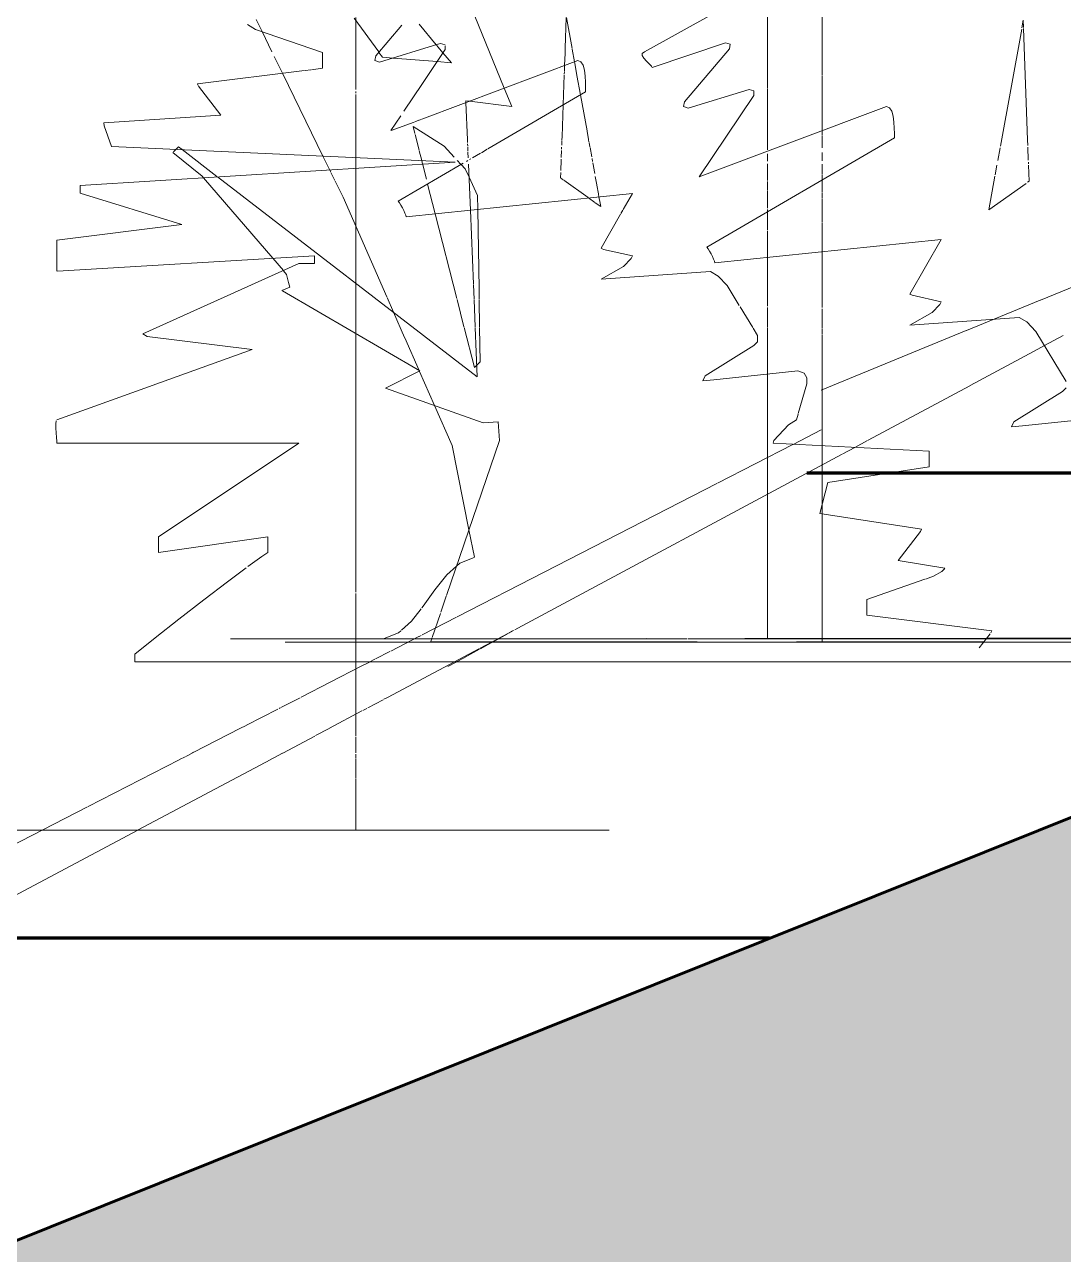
# Model space of a CAD drawing. Header units: inches. Extents: x -8991 to -6983, y -226 to 479.
# Drawn here: x -8429.13 to -8402.32, y -56.15 to -24.43 of the extents above; entities that cross this region are included whole.
import ezdxf

# ---------------------------------------------------------------- set-up
doc = ezdxf.new("R2010")
doc.units = ezdxf.units.IN
doc.header["$MEASUREMENT"] = 0
for name, color, linetype, lineweight in [('A-DETL-GENF', 92, 'Continuous', 9), ('C-TOPO', 7, 'Continuous', 9), ('C-TOPO-1', 7, 'Continuous', 60), ('C-TOPO-MAJR', 7, 'Continuous', 80), ('S-FNDN', 32, 'Continuous', 18)]:
    doc.layers.add(name, color=color, linetype=linetype, lineweight=lineweight)

# ---------------------------------------------------------------- blocks, each defined once
blk = doc.blocks.new('fountain grass 26747 - fountain grass 26747-1770214-Section 36')
at = {"layer": 'A-DETL-GENF'}
for p, q in [((-8420.58, -24.244), (-8420.58, -24.693)), ((-8420.58, -24.861), (-8420.58, -24.319)), ((-8420.58, -24.693), (-8420.58, -25.054)), ((-8420.58, -24.988), (-8420.58, -24.861)), ((-8420.58, -25.394), (-8420.58, -24.988)), ((-8420.58, -25.054), (-8420.58, -26.105)), ((-8420.58, -25.465), (-8420.58, -25.394)), ((-8420.58, -25.667), (-8420.58, -25.465)), ((-8420.58, -26.07), (-8420.58, -25.667)), ((-8420.58, -26.105), (-8420.58, -26.07)), ((-8420.58, -26.155), (-8420.58, -26.202)), ((-8420.58, -26.202), (-8420.58, -26.179)), ((-8420.58, -26.473), (-8420.58, -26.236)), ((-8420.58, -26.236), (-8420.58, -27.674)), ((-8420.58, -27.257), (-8420.58, -26.473)), ((-8420.58, -27.447), (-8420.58, -27.279)), ((-8420.58, -27.681), (-8420.58, -27.462)), ((-8420.58, -27.674), (-8420.58, -28.077)), ((-8420.58, -27.737), (-8420.58, -27.712)), ((-8420.58, -27.858), (-8420.58, -27.737)), ((-8420.58, -28.134), (-8420.58, -27.858)), ((-8420.58, -28.077), (-8420.58, -28.681)), ((-8420.58, -28.475), (-8420.58, -28.134)), ((-8420.58, -28.517), (-8420.58, -28.493)), ((-8420.58, -28.603), (-8420.58, -28.56)), ((-8420.58, -28.689), (-8420.58, -28.619)), ((-8420.58, -28.681), (-8420.58, -29.689)), ((-8420.58, -28.728), (-8420.58, -28.704)), ((-8420.58, -28.772), (-8420.58, -28.748)), ((-8420.58, -28.896), (-8420.58, -28.78)), ((-8420.58, -29.495), (-8420.58, -28.896)), ((-8420.58, -29.631), (-8420.58, -29.495)), ((-8420.58, -29.898), (-8420.58, -29.631)), ((-8420.58, -29.689), (-8420.58, -29.793)), ((-8420.58, -29.793), (-8420.58, -29.924)), ((-8420.58, -30.301), (-8420.58, -29.898)), ((-8420.58, -29.924), (-8420.58, -30.069)), ((-8420.58, -30.069), (-8420.58, -30.212)), ((-8420.58, -30.212), (-8420.58, -30.34)), ((-8420.58, -30.357), (-8420.58, -30.301)), ((-8420.58, -30.34), (-8420.58, -30.439)), ((-8420.58, -30.524), (-8420.58, -30.357)), ((-8420.58, -30.439), (-8420.58, -30.494)), ((-8420.58, -30.494), (-8420.58, -30.535)), ((-8420.58, -31.079), (-8420.58, -30.525)), ((-8420.58, -30.535), (-8420.58, -30.897)), ((-8420.58, -30.897), (-8420.58, -30.938)), ((-8420.58, -30.938), (-8420.58, -30.996)), ((-8420.58, -30.996), (-8420.58, -31.063)), ((-8420.58, -31.063), (-8420.58, -31.135)), ((-8420.58, -31.218), (-8420.58, -31.107)), ((-8420.58, -31.135), (-8420.58, -31.202)), ((-8420.58, -31.202), (-8420.58, -31.26)), ((-8420.58, -31.266), (-8420.58, -31.227)), ((-8420.58, -31.26), (-8420.58, -31.3)), ((-8420.58, -31.3), (-8420.58, -32.106)), ((-8420.58, -32.301), (-8420.58, -31.913)), ((-8420.58, -32.106), (-8420.58, -32.155)), ((-8420.58, -32.155), (-8420.58, -32.233)), ((-8420.58, -32.233), (-8420.58, -32.332)), ((-8420.58, -32.4), (-8420.58, -32.323)), ((-8420.58, -32.332), (-8420.58, -32.439)), ((-8420.58, -32.843), (-8420.58, -32.4)), ((-8420.58, -32.665), (-8420.58, -32.428)), ((-8420.58, -32.428), (-8420.58, -32.509)), ((-8420.58, -32.439), (-8420.58, -32.545)), ((-8420.58, -32.509), (-8420.58, -32.623)), ((-8420.58, -32.545), (-8420.58, -32.639)), ((-8420.58, -32.623), (-8420.58, -33.517)), ((-8420.58, -32.639), (-8420.58, -32.711)), ((-8420.58, -32.711), (-8420.58, -32.665)), ((-8420.58, -33.928), (-8420.58, -33.505)), ((-8420.58, -33.517), (-8420.58, -33.718)), ((-8420.58, -33.718), (-8420.58, -34.121)), ((-8420.58, -34.1), (-8420.58, -33.928)), ((-8420.58, -34.121), (-8420.58, -34.674)), ((-8420.58, -34.674), (-8420.58, -34.726)), ((-8420.58, -34.726), (-8420.58, -36.136)), ((-8420.58, -34.734), (-8420.58, -35.025)), ((-8420.58, -34.935), (-8420.58, -34.734)), ((-8420.58, -36.749), (-8420.58, -34.935)), ((-8420.58, -36.136), (-8420.58, -36.338)), ((-8420.58, -36.338), (-8420.58, -36.539)), ((-8420.58, -36.539), (-8420.58, -36.942)), ((-8420.58, -36.813), (-8420.58, -36.749)), ((-8420.58, -37.152), (-8420.58, -36.813)), ((-8420.58, -36.942), (-8420.58, -37.547)), ((-8420.58, -38.299), (-8420.58, -37.152)), ((-8420.58, -37.547), (-8420.58, -38.151)), ((-8420.58, -38.151), (-8420.58, -38.299)), ((-8420.58, -38.299), (-8420.58, -38.633)), ((-8420.58, -38.633), (-8420.58, -39.069)), ((-8420.58, -39.109), (-8420.58, -39.573)), ((-8420.58, -39.77), (-8420.58, -39.57)), ((-8420.58, -39.573), (-8420.58, -40.389)), ((-8420.58, -40.587), (-8420.58, -39.791)), ((-8420.58, -40.389), (-8420.58, -40.569)), ((-8420.58, -40.587), (-8420.58, -40.635)), ((-8420.58, -40.798), (-8420.58, -40.611)), ((-8420.58, -40.635), (-8420.58, -40.936)), ((-8420.58, -40.869), (-8420.58, -40.823)), ((-8420.58, -40.975), (-8420.58, -40.869)), ((-8420.58, -40.936), (-8420.58, -40.972)), ((-8420.58, -40.975), (-8420.58, -42.383)), ((-8420.58, -41.705), (-8420.58, -40.978)), ((-8420.58, -41.987), (-8420.58, -41.834)), ((-8420.58, -42.052), (-8420.58, -41.987)), ((-8420.58, -41.987), (-8420.58, -42.052)), ((-8420.58, -42.052), (-8420.58, -41.987)), ((-8420.58, -42.221), (-8420.58, -42.137)), ((-8420.58, -42.137), (-8420.58, -42.221)), ((-8420.58, -42.221), (-8420.58, -42.137)), ((-8420.58, -42.383), (-8420.58, -42.784)), ((-8420.58, -42.81), (-8420.58, -43.215)), ((-8420.58, -43.247), (-8420.58, -43.35)), ((-8420.58, -43.368), (-8420.58, -43.487)), ((-8420.58, -43.591), (-8420.58, -43.39)), ((-8420.58, -43.39), (-8420.58, -43.862)), ((-8420.58, -43.487), (-8420.58, -43.591)), ((-8420.58, -43.881), (-8420.58, -44.196)), ((-8420.58, -44.196), (-8420.58, -45.203)), ((-8433.631, -45.206), (-8420.702, -45.207)), ((-8430.941, -45.211), (-8426.479, -45.211)), ((-8426.209, -45.211), (-8429.617, -45.211)), ((-8426.479, -45.211), (-8423.649, -45.211)), ((-8423.649, -45.211), (-8421.909, -45.211)), ((-8421.909, -45.211), (-8420.712, -45.211)), ((-8414.042, -45.211), (-8420.712, -45.211))]:
    blk.add_line(p, q, dxfattribs=at)
blk = doc.blocks.new('fountain grass 26747 - fountain grass 26747-V11-Section 36')
at = {"layer": 'A-DETL-GENF'}
for p, q in [((-8413.131, -25.134), (-8411.318, -24.126)), ((-8411.039, -24.899), (-8412.93, -25.537)), ((-8412.094, -26.422), (-8410.937, -25.053)), ((-8410.915, -24.932), (-8411.039, -24.899)), ((-8410.937, -25.053), (-8410.915, -24.932)), ((-8413.19, -25.171), (-8413.131, -25.134)), ((-8413.188, -25.228), (-8413.19, -25.171)), ((-8413.145, -25.297), (-8413.188, -25.228)), ((-8413.079, -25.37), (-8413.145, -25.297)), ((-8413.008, -25.44), (-8413.079, -25.37)), ((-8412.952, -25.498), (-8413.008, -25.44)), ((-8412.93, -25.537), (-8412.952, -25.498)), ((-8410.432, -26.104), (-8412.007, -26.584)), ((-8411.721, -28.358), (-8410.306, -26.255)), ((-8410.31, -26.141), (-8410.432, -26.104)), ((-8410.306, -26.255), (-8410.31, -26.141)), ((-8412.124, -26.544), (-8412.094, -26.422)), ((-8412.007, -26.584), (-8412.124, -26.544)), ((-8406.885, -26.544), (-8411.721, -28.358)), ((-8406.805, -26.576), (-8406.885, -26.544)), ((-8406.749, -26.665), (-8406.805, -26.576)), ((-8406.714, -26.794), (-8406.749, -26.665)), ((-8406.694, -26.946), (-8406.714, -26.794)), ((-8406.685, -27.101), (-8406.694, -26.946)), ((-8406.683, -27.242), (-8406.685, -27.101)), ((-8406.683, -27.35), (-8406.683, -27.242)), ((-8411.519, -30.171), (-8406.683, -27.35)), ((-8405.474, -29.97), (-8411.318, -30.574)), ((-8406.28, -31.38), (-8405.474, -29.97)), ((-8411.486, -30.212), (-8411.519, -30.171)), ((-8411.449, -30.27), (-8411.486, -30.212)), ((-8411.411, -30.339), (-8411.449, -30.27)), ((-8411.375, -30.411), (-8411.411, -30.339)), ((-8411.346, -30.479), (-8411.375, -30.411)), ((-8411.325, -30.535), (-8411.346, -30.479)), ((-8411.318, -30.574), (-8411.325, -30.535)), ((-8406.224, -31.413), (-8406.28, -31.38)), ((-8405.474, -31.581), (-8406.224, -31.413)), ((-8405.706, -31.855), (-8405.505, -31.653)), ((-8405.505, -31.653), (-8405.474, -31.581)), ((-8406.28, -32.186), (-8405.706, -31.855)), ((-8403.459, -31.984), (-8406.28, -32.186)), ((-8403.268, -32.101), (-8403.459, -31.984)), ((-8403.03, -32.346), (-8403.268, -32.101)), ((-8402.246, -33.637), (-8403.03, -32.346)), ((-8403.597, -34.673), (-8402.343, -33.896)), ((-8402.343, -33.896), (-8402.251, -33.798)), ((-8401.211, -34.55), (-8403.375, -34.783)), ((-8403.661, -34.805), (-8403.597, -34.673)), ((-8403.375, -34.783), (-8403.661, -34.805))]:
    blk.add_line(p, q, dxfattribs=at)
blk = doc.blocks.new('lupin 26755 - lupin 26755-V12-Section 36')
at = {"layer": 'A-DETL-GENF'}
for p, q in [((-8409.957, -26.065), (-8409.957, -15.238)), ((-8409.957, -17.408), (-8409.957, -25.416)), ((-8409.957, -25.268), (-8409.957, -18.298)), ((-8409.957, -20.319), (-8409.957, -26.065)), ((-8423.153, -24.297), (-8422.999, -24.611)), ((-8419.989, -25.135), (-8420.623, -24.259)), ((-8418.946, -24.417), (-8418.502, -24.95)), ((-8415.176, -25.037), (-8415.148, -24.242)), ((-8414.999, -25.047), (-8415.145, -24.244)), ((-8409.957, -26.065), (-8409.957, -24.23)), ((-8409.957, -26.065), (-8409.957, -24.23)), ((-8422.999, -24.611), (-8422.743, -25.135)), ((-8418.497, -24.956), (-8418.453, -25.009)), ((-8418.451, -25.012), (-8418.33, -25.157)), ((-8415.181, -25.156), (-8415.177, -25.047)), ((-8422.687, -25.249), (-8422.474, -25.685)), ((-8419.893, -25.268), (-8419.982, -25.145)), ((-8419.619, -25.291), (-8419.893, -25.268)), ((-8418.484, -25.385), (-8419.619, -25.291)), ((-8418.33, -25.157), (-8418.114, -25.416)), ((-8415.193, -25.486), (-8415.181, -25.164)), ((-8414.937, -25.39), (-8414.996, -25.065)), ((-8409.957, -25.416), (-8409.957, -25.268)), ((-8418.114, -25.416), (-8418.484, -25.385)), ((-8415.2, -25.701), (-8415.198, -25.645)), ((-8415.198, -25.63), (-8415.193, -25.486)), ((-8414.931, -25.422), (-8414.937, -25.39)), ((-8414.872, -25.744), (-8414.931, -25.423)), ((-8422.465, -25.703), (-8421.429, -27.819)), ((-8415.229, -26.503), (-8415.201, -25.729)), ((-8414.782, -26.242), (-8414.872, -25.745)), ((-8414.613, -27.168), (-8414.782, -26.242)), ((-8409.957, -26.454), (-8409.957, -26.083)), ((-8409.957, -26.932), (-8409.957, -26.083)), ((-8409.957, -26.932), (-8409.957, -26.083)), ((-8409.957, -26.083), (-8409.957, -26.932)), ((-8409.957, -26.932), (-8409.957, -26.306)), ((-8409.957, -26.306), (-8409.957, -26.454)), ((-8415.258, -27.321), (-8415.229, -26.503)), ((-8409.957, -27.663), (-8409.957, -26.937)), ((-8409.957, -27.663), (-8409.957, -26.937)), ((-8409.957, -27.663), (-8409.957, -26.937)), ((-8409.957, -26.937), (-8409.957, -27.663)), ((-8418.3, -27.569), (-8419.101, -27.062)), ((-8419.056, -27.241), (-8419.101, -27.062)), ((-8418.946, -27.672), (-8419.051, -27.261)), ((-8414.572, -27.394), (-8414.612, -27.175)), ((-8409.957, -27.569), (-8409.957, -27.063)), ((-8409.957, -27.663), (-8409.957, -27.063)), ((-8418.3, -27.569), (-8418.037, -27.853)), ((-8415.27, -27.642), (-8415.268, -27.595)), ((-8415.266, -27.539), (-8415.262, -27.421)), ((-8415.261, -27.401), (-8415.258, -27.327)), ((-8414.562, -27.452), (-8414.571, -27.401)), ((-8414.538, -27.581), (-8414.558, -27.471)), ((-8409.957, -27.641), (-8409.957, -27.492)), ((-8409.957, -27.492), (-8409.957, -27.663)), ((-8409.957, -27.569), (-8409.957, -27.663)), ((-8421.429, -27.819), (-8421.26, -28.164)), ((-8418.879, -27.935), (-8418.943, -27.685)), ((-8415.281, -27.966), (-8415.279, -27.903)), ((-8415.277, -27.859), (-8415.271, -27.68)), ((-8414.492, -27.838), (-8414.535, -27.601)), ((-8414.469, -27.964), (-8414.483, -27.883)), ((-8409.957, -27.663), (-8409.957, -27.641)), ((-8409.957, -27.95), (-8409.957, -27.766)), ((-8409.957, -27.766), (-8409.957, -27.95)), ((-8409.957, -27.95), (-8409.957, -27.766)), ((-8409.957, -27.95), (-8409.957, -27.766)), ((-8409.957, -27.95), (-8409.957, -27.766)), ((-8409.957, -27.95), (-8409.957, -27.766)), ((-8409.957, -27.766), (-8409.957, -27.95)), ((-8409.957, -27.766), (-8409.957, -27.95)), ((-8421.244, -28.196), (-8421.231, -28.224)), ((-8418.856, -28.027), (-8418.879, -27.937)), ((-8418.757, -28.416), (-8418.852, -28.044)), ((-8417.965, -27.931), (-8417.943, -27.955)), ((-8417.941, -27.956), (-8417.913, -27.987)), ((-8417.908, -27.992), (-8417.864, -28.04)), ((-8417.864, -28.04), (-8417.761, -28.151)), ((-8417.761, -28.151), (-8417.658, -28.367)), ((-8415.289, -28.196), (-8415.287, -28.136)), ((-8415.287, -28.128), (-8415.285, -28.066)), ((-8415.284, -28.058), (-8415.282, -27.99)), ((-8415.282, -27.99), (-8415.281, -27.966)), ((-8414.43, -28.177), (-8414.463, -27.994)), ((-8414.414, -28.267), (-8414.428, -28.188)), ((-8409.957, -28.451), (-8409.957, -28.02)), ((-8409.957, -28.02), (-8409.957, -28.451)), ((-8409.957, -28.244), (-8409.957, -28.02)), ((-8409.957, -28.382), (-8409.957, -28.02)), ((-8409.957, -28.451), (-8409.957, -28.02)), ((-8409.957, -28.451), (-8409.957, -28.02)), ((-8409.957, -28.02), (-8409.957, -28.151)), ((-8409.957, -28.02), (-8409.957, -28.451)), ((-8409.957, -28.151), (-8409.957, -28.451)), ((-8421.222, -28.241), (-8421.117, -28.455)), ((-8421.109, -28.472), (-8420.908, -28.882)), ((-8418.529, -29.31), (-8418.725, -28.542)), ((-8417.658, -28.367), (-8417.437, -28.836)), ((-8415.296, -28.382), (-8415.291, -28.242)), ((-8415.227, -28.431), (-8415.289, -28.387)), ((-8414.582, -28.892), (-8415.211, -28.443)), ((-8414.36, -28.56), (-8414.399, -28.347)), ((-8409.957, -28.451), (-8409.957, -28.25)), ((-8409.957, -28.451), (-8409.957, -28.382)), ((-8409.957, -28.628), (-8409.957, -28.473)), ((-8409.957, -28.473), (-8409.957, -28.628)), ((-8409.957, -28.628), (-8409.957, -28.473)), ((-8409.957, -28.628), (-8409.957, -28.473)), ((-8409.957, -28.628), (-8409.957, -28.473)), ((-8409.957, -28.628), (-8409.957, -28.473)), ((-8409.957, -28.473), (-8409.957, -28.628)), ((-8409.957, -28.473), (-8409.957, -28.628)), ((-8417.437, -28.836), (-8417.431, -29.196)), ((-8414.318, -28.793), (-8414.358, -28.574)), ((-8414.304, -28.873), (-8414.317, -28.8)), ((-8409.957, -28.701), (-8409.957, -28.643)), ((-8409.957, -28.643), (-8409.957, -28.701)), ((-8409.957, -28.701), (-8409.957, -28.643)), ((-8409.957, -28.701), (-8409.957, -28.643)), ((-8409.957, -28.701), (-8409.957, -28.643)), ((-8409.957, -28.701), (-8409.957, -28.643)), ((-8409.957, -28.643), (-8409.957, -28.701)), ((-8409.957, -28.643), (-8409.957, -28.701)), ((-8409.957, -28.766), (-8409.957, -28.719)), ((-8409.957, -28.719), (-8409.957, -28.766)), ((-8409.957, -28.766), (-8409.957, -28.719)), ((-8409.957, -28.766), (-8409.957, -28.719)), ((-8409.957, -28.766), (-8409.957, -28.719)), ((-8409.957, -28.98), (-8409.957, -28.719)), ((-8409.957, -28.719), (-8409.957, -28.836)), ((-8409.957, -28.719), (-8409.957, -28.864)), ((-8409.957, -28.98), (-8409.957, -28.774)), ((-8409.957, -28.774), (-8409.957, -28.98)), ((-8409.957, -28.98), (-8409.957, -28.774)), ((-8409.957, -28.98), (-8409.957, -28.774)), ((-8409.957, -28.98), (-8409.957, -28.774)), ((-8409.957, -28.836), (-8409.957, -28.98)), ((-8420.908, -28.882), (-8419.781, -31.45)), ((-8414.408, -29.017), (-8414.571, -28.9)), ((-8414.258, -29.124), (-8414.399, -29.023)), ((-8414.274, -29.032), (-8414.304, -28.873)), ((-8414.258, -29.124), (-8414.273, -29.038)), ((-8409.957, -28.882), (-8409.957, -28.98)), ((-8409.957, -29.168), (-8409.957, -28.993)), ((-8409.957, -28.993), (-8409.957, -29.168)), ((-8409.957, -29.168), (-8409.957, -28.993)), ((-8409.957, -29.124), (-8409.957, -28.993)), ((-8409.957, -29.124), (-8409.957, -28.993)), ((-8409.957, -29.168), (-8409.957, -28.993)), ((-8409.957, -28.993), (-8409.957, -29.168)), ((-8409.957, -28.993), (-8409.957, -29.168)), ((-8417.973, -31.498), (-8418.529, -29.31)), ((-8417.431, -29.196), (-8417.4, -31.247)), ((-8409.957, -29.26), (-8409.957, -29.195)), ((-8409.957, -29.195), (-8409.957, -29.26)), ((-8409.957, -29.26), (-8409.957, -29.195)), ((-8409.957, -29.26), (-8409.957, -29.195)), ((-8409.957, -29.195), (-8409.957, -29.26)), ((-8409.957, -29.195), (-8409.957, -29.26)), ((-8409.957, -29.734), (-8409.957, -29.26)), ((-8409.957, -29.26), (-8409.957, -29.734)), ((-8409.957, -29.734), (-8409.957, -29.26)), ((-8409.957, -29.26), (-8409.957, -29.734)), ((-8409.957, -29.26), (-8409.957, -29.734)), ((-8409.957, -29.734), (-8409.957, -29.26)), ((-8409.957, -30.433), (-8409.957, -29.756)), ((-8409.957, -29.756), (-8409.957, -30.433)), ((-8409.957, -30.433), (-8409.957, -29.756)), ((-8409.957, -29.756), (-8409.957, -30.433)), ((-8409.957, -29.756), (-8409.957, -30.433)), ((-8409.957, -30.433), (-8409.957, -29.756)), ((-8409.957, -31.692), (-8409.957, -30.433)), ((-8409.957, -30.433), (-8409.957, -31.692)), ((-8409.957, -30.784), (-8409.957, -30.433)), ((-8409.957, -31.692), (-8409.957, -30.433)), ((-8409.957, -30.433), (-8409.957, -31.692)), ((-8409.957, -30.433), (-8409.957, -31.692)), ((-8409.957, -31.117), (-8409.957, -30.792)), ((-8417.4, -31.257), (-8417.396, -31.514)), ((-8409.957, -31.2), (-8409.957, -31.117)), ((-8409.957, -31.692), (-8409.957, -31.2)), ((-8419.772, -31.472), (-8419.606, -31.849)), ((-8417.788, -32.224), (-8417.968, -31.518)), ((-8417.396, -31.533), (-8417.386, -32.225)), ((-8419.606, -31.849), (-8419.322, -32.497)), ((-8409.957, -32.247), (-8409.957, -31.725)), ((-8409.957, -31.725), (-8409.957, -32.247)), ((-8409.957, -32.247), (-8409.957, -31.725)), ((-8409.957, -32.247), (-8409.957, -31.725)), ((-8409.957, -31.725), (-8409.957, -32.247)), ((-8409.957, -31.725), (-8409.957, -32.247)), ((-8417.52, -33.276), (-8417.783, -32.245)), ((-8417.385, -32.246), (-8417.372, -33.128)), ((-8409.957, -33.424), (-8409.957, -32.263)), ((-8409.957, -32.263), (-8409.957, -33.424)), ((-8409.957, -33.276), (-8409.957, -32.263)), ((-8409.957, -33.276), (-8409.957, -32.263)), ((-8409.957, -32.263), (-8409.957, -33.128)), ((-8409.957, -32.263), (-8409.957, -33.448)), ((-8419.317, -32.507), (-8418.947, -33.351)), ((-8417.457, -33.212), (-8417.52, -33.276)), ((-8417.372, -33.128), (-8417.457, -33.212)), ((-8409.957, -33.128), (-8409.957, -33.276)), ((-8409.957, -33.448), (-8409.957, -33.276)), ((-8418.933, -33.381), (-8418.55, -34.256)), ((-8409.957, -33.721), (-8409.957, -33.448)), ((-8409.957, -33.448), (-8409.957, -34.98)), ((-8409.957, -34.611), (-8409.957, -33.721)), ((-8418.55, -34.256), (-8418.097, -35.286)), ((-8409.957, -34.969), (-8409.957, -34.586)), ((-8409.957, -34.586), (-8409.957, -34.611)), ((-8409.957, -35.075), (-8409.957, -34.99)), ((-8409.957, -34.99), (-8409.957, -35.286)), ((-8409.957, -38.014), (-8409.957, -35.076)), ((-8418.097, -35.286), (-8417.661, -37.466)), ((-8409.957, -35.286), (-8409.957, -38.014)), ((-8417.661, -37.466), (-8417.52, -38.17)), ((-8409.957, -39.173), (-8409.957, -38.02)), ((-8409.957, -38.02), (-8409.957, -38.152)), ((-8417.896, -38.325), (-8417.981, -38.402)), ((-8417.529, -38.173), (-8417.896, -38.325)), ((-8409.957, -38.17), (-8409.957, -38.325)), ((-8409.957, -38.325), (-8409.957, -38.626)), ((-8418.229, -38.626), (-8418.537, -39.013)), ((-8417.981, -38.402), (-8418.229, -38.626)), ((-8409.957, -38.626), (-8409.957, -38.992)), ((-8418.537, -39.013), (-8418.837, -39.43)), ((-8409.957, -39.013), (-8409.957, -39.43)), ((-8409.957, -39.359), (-8409.957, -39.174)), ((-8418.896, -39.504), (-8419.145, -39.818)), ((-8418.837, -39.43), (-8418.872, -39.474)), ((-8409.957, -39.572), (-8409.957, -39.38)), ((-8409.957, -39.43), (-8409.957, -39.818)), ((-8409.957, -39.765), (-8409.957, -39.583)), ((-8419.145, -39.818), (-8419.402, -40.049)), ((-8409.957, -40.172), (-8409.957, -39.785)), ((-8409.957, -39.818), (-8409.957, -40.118)), ((-8423.813, -40.274), (-8418.622, -40.274)), ((-8423.447, -40.274), (-8423.813, -40.274)), ((-8422.404, -40.274), (-8423.427, -40.274)), ((-8420.767, -40.274), (-8422.404, -40.274)), ((-8418.622, -40.274), (-8420.767, -40.274)), ((-8419.854, -40.274), (-8418.621, -40.272)), ((-8419.478, -40.118), (-8419.845, -40.27)), ((-8419.418, -40.064), (-8419.478, -40.118)), ((-8418.622, -40.274), (-8416.513, -40.274)), ((-8418.621, -40.272), (-8413.082, -40.267)), ((-8417.072, -40.274), (-8418.621, -40.274)), ((-8416.048, -40.274), (-8417.069, -40.274)), ((-8416.513, -40.274), (-8412.025, -40.274)), ((-8415.703, -40.274), (-8416.048, -40.274)), ((-8412.004, -40.274), (-8409.957, -40.274)), ((-8410.54, -40.265), (-8404.302, -40.259)), ((-8409.957, -40.121), (-8409.957, -40.274)), ((-8409.957, -40.274), (-8409.957, -40.254)), ((-8404.313, -40.274), (-8409.957, -40.274)), ((-8403.402, -40.274), (-8404.313, -40.274)), ((-8404.302, -40.259), (-8399.858, -40.254)), ((-8398.931, -40.274), (-8403.402, -40.274))]:
    blk.add_line(p, q, dxfattribs=at)
blk = doc.blocks.new('fountain grass 26747 - fountain grass 26747-V13-Section 36')
at = {"layer": 'A-DETL-GENF'}
for p, q in [((-8420.059, -25.235), (-8419.39, -24.445)), ((-8418.464, -24.938), (-8419.971, -25.398)), ((-8418.397, -24.918), (-8418.452, -24.935)), ((-8418.275, -24.955), (-8418.397, -24.918)), ((-8418.271, -25.069), (-8418.274, -24.977)), ((-8420.088, -25.358), (-8420.059, -25.235)), ((-8419.971, -25.398), (-8420.088, -25.358)), ((-8414.853, -25.359), (-8418.879, -26.869)), ((-8418.861, -25.946), (-8418.271, -25.069)), ((-8414.77, -25.389), (-8414.85, -25.358)), ((-8414.714, -25.479), (-8414.77, -25.389)), ((-8414.678, -25.608), (-8414.714, -25.479)), ((-8414.659, -25.759), (-8414.678, -25.608)), ((-8419.342, -26.661), (-8418.861, -25.946)), ((-8414.65, -25.914), (-8414.659, -25.759)), ((-8414.648, -26.055), (-8414.65, -25.914)), ((-8417.17, -27.635), (-8414.648, -26.164)), ((-8414.648, -26.164), (-8414.648, -26.055)), ((-8419.679, -27.162), (-8419.421, -26.779)), ((-8419.073, -26.942), (-8419.666, -27.164)), ((-8418.954, -26.897), (-8419.052, -26.934)), ((-8418.895, -26.875), (-8418.946, -26.894)), ((-8417.644, -27.911), (-8417.612, -27.893)), ((-8417.57, -27.868), (-8417.358, -27.745)), ((-8417.338, -27.733), (-8417.187, -27.645)), ((-8419.484, -28.985), (-8417.81, -28.008)), ((-8417.725, -27.959), (-8417.692, -27.939)), ((-8413.439, -28.783), (-8419.283, -29.388)), ((-8413.679, -29.202), (-8413.439, -28.783)), ((-8419.451, -29.026), (-8419.484, -28.985)), ((-8419.414, -29.084), (-8419.451, -29.026)), ((-8419.376, -29.153), (-8419.414, -29.084)), ((-8419.34, -29.224), (-8419.376, -29.153)), ((-8419.31, -29.292), (-8419.34, -29.224)), ((-8419.29, -29.349), (-8419.31, -29.292)), ((-8419.283, -29.388), (-8419.29, -29.349)), ((-8414.245, -30.194), (-8413.746, -29.321)), ((-8413.738, -29.306), (-8413.689, -29.22)), ((-8414.189, -30.227), (-8414.245, -30.194)), ((-8413.439, -30.395), (-8414.189, -30.227)), ((-8413.47, -30.467), (-8413.439, -30.395)), ((-8414.245, -31), (-8413.671, -30.669)), ((-8413.671, -30.669), (-8413.47, -30.467)), ((-8411.424, -30.798), (-8414.245, -31)), ((-8411.233, -30.915), (-8411.424, -30.798)), ((-8410.995, -31.16), (-8411.233, -30.915)), ((-8410.684, -31.672), (-8410.995, -31.16)), ((-8410.335, -32.246), (-8410.662, -31.707)), ((-8410.214, -32.446), (-8410.326, -32.262)), ((-8410.308, -32.71), (-8410.215, -32.612)), ((-8410.215, -32.612), (-8410.211, -32.451)), ((-8411.562, -33.487), (-8410.308, -32.71)), ((-8411.626, -33.619), (-8411.562, -33.487)), ((-8411.34, -33.597), (-8411.626, -33.619)), ((-8409.175, -33.364), (-8411.34, -33.597)), ((-8409.006, -33.418), (-8409.175, -33.364)), ((-8408.945, -33.541), (-8409.006, -33.418)), ((-8408.939, -33.694), (-8408.945, -33.546)), ((-8409.161, -34.464), (-8408.939, -33.694)), ((-8409.208, -34.626), (-8409.165, -34.479)), ((-8409.789, -35.159), (-8409.416, -34.753)), ((-8409.416, -34.753), (-8409.208, -34.626)), ((-8409.812, -35.231), (-8409.789, -35.159)), ((-8405.782, -35.432), (-8409.812, -35.231)), ((-8405.782, -35.835), (-8405.782, -35.432)), ((-8408.402, -36.238), (-8405.782, -35.835)), ((-8408.603, -37.044), (-8408.402, -36.238)), ((-8405.984, -37.447), (-8408.603, -37.044)), ((-8406.588, -38.253), (-8406.01, -37.503)), ((-8406.01, -37.503), (-8405.984, -37.447)), ((-8405.38, -38.455), (-8406.588, -38.253)), ((-8405.878, -38.733), (-8405.673, -38.661)), ((-8405.673, -38.661), (-8405.459, -38.538)), ((-8405.456, -38.535), (-8405.381, -38.457)), ((-8407.394, -39.261), (-8405.896, -38.739)), ((-8407.394, -39.664), (-8407.394, -39.261)), ((-8404.171, -40.067), (-8407.394, -39.664)), ((-8404.495, -40.509), (-8404.213, -40.143)), ((-8404.197, -40.123), (-8404.171, -40.067))]:
    blk.add_line(p, q, dxfattribs=at)
blk = doc.blocks.new('fountain grass 26747 - fountain grass 26747-V21-Section 36')
at = {"layer": 'A-DETL-GENF'}
for p, q in [((-8423.164, -24.554), (-8423.378, -24.43)), ((-8421.442, -25.153), (-8423.164, -24.554)), ((-8421.442, -25.556), (-8421.442, -25.153)), ((-8424.666, -25.959), (-8421.907, -25.614)), ((-8421.887, -25.612), (-8421.741, -25.594)), ((-8421.725, -25.592), (-8421.442, -25.556)), ((-8424.648, -25.999), (-8424.666, -25.959)), ((-8424.062, -26.765), (-8424.64, -26.015)), ((-8427.084, -26.967), (-8424.062, -26.765)), ((-8427.073, -27.039), (-8427.084, -26.967)), ((-8426.883, -27.571), (-8427.073, -27.039)), ((-8418.017, -27.974), (-8426.883, -27.571)), ((-8427.689, -28.579), (-8418.017, -27.974)), ((-8427.689, -28.78), (-8427.689, -28.579)), ((-8425.069, -29.586), (-8427.689, -28.78)), ((-8428.293, -29.989), (-8425.069, -29.586)), ((-8428.293, -30.794), (-8428.293, -29.989)), ((-8421.644, -30.392), (-8428.278, -30.794)), ((-8421.644, -30.594), (-8421.644, -30.392)), ((-8426.077, -32.407), (-8422.047, -30.594)), ((-8422.047, -30.594), (-8421.644, -30.594)), ((-8425.963, -32.471), (-8426.077, -32.407)), ((-8423.256, -32.81), (-8425.963, -32.471)), ((-8428.293, -34.623), (-8423.256, -32.81)), ((-8428.324, -34.732), (-8428.315, -34.654)), ((-8428.322, -34.842), (-8428.324, -34.732)), ((-8428.315, -34.964), (-8428.322, -34.842)), ((-8428.305, -35.081), (-8428.315, -34.964)), ((-8428.297, -35.175), (-8428.305, -35.081)), ((-8428.293, -35.228), (-8428.297, -35.175)), ((-8422.047, -35.228), (-8428.293, -35.228)), ((-8425.674, -37.646), (-8422.047, -35.228)), ((-8425.674, -38.049), (-8425.674, -37.646)), ((-8422.853, -37.646), (-8425.674, -38.049)), ((-8422.853, -38.049), (-8422.853, -37.646)), ((-8423.008, -38.148), (-8422.853, -38.049)), ((-8423.366, -38.409), (-8423.008, -38.148)), ((-8423.893, -38.806), (-8423.412, -38.444)), ((-8424.503, -39.272), (-8423.893, -38.806)), ((-8425.143, -39.769), (-8424.503, -39.272)), ((-8425.755, -40.25), (-8425.143, -39.769)), ((-8426.278, -40.668), (-8425.755, -40.25)), ((-8426.278, -40.87), (-8426.278, -40.668)), ((-8409.914, -40.868), (-8426.278, -40.87)), ((-8422.752, -40.87), (-8423.429, -40.87)), ((-8423.429, -40.87), (-8422.402, -40.87)), ((-8422.402, -40.87), (-8422.752, -40.87)), ((-8419.476, -40.87), (-8422.402, -40.87)), ((-8422.402, -40.87), (-8419.476, -40.87)), ((-8418.018, -40.87), (-8419.476, -40.87)), ((-8419.476, -40.87), (-8414.886, -40.87)), ((-8414.916, -40.87), (-8418.001, -40.87)), ((-8414.886, -40.87), (-8408.866, -40.87)), ((-8408.866, -40.87), (-8401.651, -40.87))]:
    blk.add_line(p, q, dxfattribs=at)
blk = doc.blocks.new('lupin 26755 - lupin 26755-V22-Section 36')
at = {"layer": 'A-DETL-GENF'}
for p, q in [((-8408.546, -25.731), (-8408.546, -14.808)), ((-8408.546, -17.496), (-8408.546, -25.504)), ((-8408.546, -25.356), (-8408.546, -18.386)), ((-8408.546, -20.407), (-8408.546, -25.731)), ((-8416.747, -26.069), (-8418.652, -21.406)), ((-8408.546, -25.731), (-8408.546, -24.318)), ((-8408.546, -25.731), (-8408.546, -24.318)), ((-8403.391, -24.509), (-8403.356, -24.318)), ((-8403.349, -24.5), (-8403.356, -24.318)), ((-8403.947, -27.569), (-8403.397, -24.544)), ((-8403.246, -27.401), (-8403.348, -24.532)), ((-8408.546, -25.504), (-8408.546, -25.356)), ((-8408.546, -26.542), (-8408.546, -25.752)), ((-8408.546, -27.167), (-8408.546, -25.752)), ((-8408.546, -27.167), (-8408.546, -25.752)), ((-8408.546, -25.752), (-8408.546, -27.167)), ((-8416.554, -26.542), (-8416.747, -26.069)), ((-8417.739, -26.441), (-8417.741, -26.394)), ((-8417.741, -26.394), (-8417.644, -26.406)), ((-8417.699, -27.398), (-8417.739, -26.441)), ((-8417.644, -26.406), (-8416.554, -26.542)), ((-8408.546, -26.394), (-8408.546, -26.542)), ((-8408.546, -27.167), (-8408.546, -26.394)), ((-8408.546, -27.269), (-8408.546, -27.167)), ((-8408.546, -27.167), (-8408.546, -27.269)), ((-8408.546, -27.269), (-8408.546, -27.167)), ((-8408.546, -27.269), (-8408.546, -27.167)), ((-8408.546, -27.269), (-8408.546, -27.167)), ((-8408.546, -27.269), (-8408.546, -27.167)), ((-8425.222, -27.647), (-8425.156, -27.58)), ((-8425.156, -27.58), (-8425.059, -27.654)), ((-8417.696, -27.471), (-8417.698, -27.414)), ((-8417.692, -27.568), (-8417.694, -27.505)), ((-8417.686, -27.695), (-8417.691, -27.589)), ((-8408.546, -27.609), (-8408.546, -27.291)), ((-8408.546, -27.291), (-8408.546, -27.609)), ((-8408.546, -27.609), (-8408.546, -27.291)), ((-8408.546, -27.609), (-8408.546, -27.291)), ((-8408.546, -27.609), (-8408.546, -27.291)), ((-8408.546, -27.609), (-8408.546, -27.291)), ((-8408.546, -27.609), (-8408.546, -27.58)), ((-8408.546, -27.58), (-8408.546, -27.609)), ((-8403.24, -27.549), (-8403.246, -27.404)), ((-8403.227, -27.93), (-8403.239, -27.592)), ((-8424.543, -28.338), (-8425.304, -27.728)), ((-8425.284, -27.708), (-8425.222, -27.647)), ((-8425.059, -27.654), (-8424.162, -28.344)), ((-8417.679, -27.869), (-8417.685, -27.721)), ((-8408.546, -27.946), (-8408.546, -27.729)), ((-8408.546, -27.729), (-8408.546, -27.946)), ((-8408.546, -27.946), (-8408.546, -27.729)), ((-8408.546, -27.729), (-8408.546, -27.946)), ((-8408.546, -27.946), (-8408.546, -27.729)), ((-8408.546, -27.946), (-8408.546, -27.729)), ((-8408.546, -27.729), (-8408.546, -27.946)), ((-8408.546, -27.946), (-8408.546, -27.729)), ((-8404.013, -27.932), (-8403.955, -27.611)), ((-8417.623, -29.216), (-8417.672, -28.031)), ((-8408.546, -28.283), (-8408.546, -28.027)), ((-8408.546, -28.027), (-8408.546, -28.283)), ((-8408.546, -28.283), (-8408.546, -28.027)), ((-8408.546, -28.027), (-8408.546, -28.283)), ((-8408.546, -28.283), (-8408.546, -28.027)), ((-8408.546, -28.283), (-8408.546, -28.027)), ((-8408.546, -28.027), (-8408.546, -28.239)), ((-8408.546, -28.283), (-8408.546, -28.027)), ((-8404.08, -28.301), (-8404.035, -28.053)), ((-8403.223, -28.023), (-8403.225, -27.978)), ((-8403.207, -28.47), (-8403.222, -28.057)), ((-8424.507, -28.38), (-8424.543, -28.338)), ((-8422.722, -30.457), (-8424.507, -28.38)), ((-8424.145, -28.357), (-8417.444, -33.512)), ((-8408.546, -28.239), (-8408.546, -28.283)), ((-8408.546, -28.338), (-8408.546, -28.292)), ((-8408.546, -28.292), (-8408.546, -28.437)), ((-8408.546, -28.437), (-8408.546, -28.292)), ((-8408.546, -28.292), (-8408.546, -28.437)), ((-8408.546, -28.437), (-8408.546, -28.292)), ((-8408.546, -28.437), (-8408.546, -28.292)), ((-8408.546, -28.292), (-8408.546, -28.437)), ((-8408.546, -28.437), (-8408.546, -28.292)), ((-8408.546, -28.437), (-8408.546, -28.338)), ((-8408.546, -28.743), (-8408.546, -28.437)), ((-8408.546, -28.437), (-8408.546, -28.743)), ((-8408.546, -28.743), (-8408.546, -28.437)), ((-8408.546, -28.743), (-8408.546, -28.437)), ((-8408.546, -28.437), (-8408.546, -28.743)), ((-8408.546, -28.47), (-8408.546, -28.437)), ((-8408.546, -28.743), (-8408.546, -28.437)), ((-8408.546, -28.437), (-8408.546, -28.743)), ((-8408.546, -28.743), (-8408.546, -28.47)), ((-8404.246, -29.211), (-8404.087, -28.337)), ((-8404.246, -29.211), (-8403.285, -28.525)), ((-8403.247, -28.498), (-8403.208, -28.47)), ((-8408.546, -28.904), (-8408.546, -28.76)), ((-8408.546, -28.76), (-8408.546, -28.904)), ((-8408.546, -28.904), (-8408.546, -28.76)), ((-8408.546, -28.904), (-8408.546, -28.76)), ((-8408.546, -28.76), (-8408.546, -28.904)), ((-8408.546, -28.904), (-8408.546, -28.76)), ((-8408.546, -28.904), (-8408.546, -28.76)), ((-8408.546, -28.76), (-8408.546, -28.904)), ((-8408.546, -29.077), (-8408.546, -28.925)), ((-8408.546, -28.925), (-8408.546, -29.077)), ((-8408.546, -29.077), (-8408.546, -28.925)), ((-8408.546, -29.077), (-8408.546, -28.925)), ((-8408.546, -28.925), (-8408.546, -29.077)), ((-8408.546, -29.077), (-8408.546, -28.925)), ((-8408.546, -29.077), (-8408.546, -28.925)), ((-8408.546, -28.925), (-8408.546, -28.97)), ((-8408.546, -28.97), (-8408.546, -29.077)), ((-8408.546, -29.525), (-8408.546, -29.08)), ((-8408.546, -29.08), (-8408.546, -29.525)), ((-8408.546, -29.525), (-8408.546, -29.08)), ((-8408.546, -29.525), (-8408.546, -29.08)), ((-8408.546, -29.08), (-8408.546, -29.525)), ((-8408.546, -29.199), (-8408.546, -29.08)), ((-8408.546, -29.199), (-8408.546, -29.08)), ((-8408.546, -29.08), (-8408.546, -29.525)), ((-8417.543, -31.129), (-8417.623, -29.216)), ((-8408.546, -29.73), (-8408.546, -29.546)), ((-8408.546, -29.546), (-8408.546, -29.73)), ((-8408.546, -29.73), (-8408.546, -29.546)), ((-8408.546, -30.287), (-8408.546, -29.546)), ((-8408.546, -29.546), (-8408.546, -30.287)), ((-8408.546, -29.546), (-8408.546, -30.287)), ((-8408.546, -30.287), (-8408.546, -29.756)), ((-8408.546, -29.756), (-8408.546, -30.287)), ((-8408.546, -30.287), (-8408.546, -29.756)), ((-8408.546, -30.872), (-8408.546, -30.287)), ((-8408.546, -30.287), (-8408.546, -31.731)), ((-8408.546, -31.731), (-8408.546, -30.287)), ((-8408.546, -30.287), (-8408.546, -31.731)), ((-8408.546, -30.287), (-8408.546, -31.731)), ((-8408.546, -31.731), (-8408.546, -30.287)), ((-8422.449, -30.775), (-8422.722, -30.457)), ((-8422.366, -30.872), (-8422.442, -30.783)), ((-8422.314, -31.083), (-8422.366, -30.872)), ((-8422.284, -31.204), (-8422.314, -31.085)), ((-8408.546, -31.204), (-8408.546, -30.872)), ((-8422.486, -31.287), (-8422.284, -31.204)), ((-8418.927, -33.364), (-8422.467, -31.298)), ((-8417.527, -31.51), (-8417.543, -31.143)), ((-8408.546, -31.287), (-8408.546, -31.204)), ((-8408.546, -31.731), (-8408.546, -31.287)), ((-8417.498, -32.224), (-8417.527, -31.53)), ((-8408.546, -32.251), (-8408.546, -31.762)), ((-8408.546, -31.762), (-8408.546, -32.251)), ((-8408.546, -32.251), (-8408.546, -31.762)), ((-8408.546, -31.762), (-8408.546, -32.251)), ((-8408.546, -31.762), (-8408.546, -32.251)), ((-8408.546, -32.251), (-8408.546, -31.762)), ((-8417.444, -33.512), (-8417.497, -32.246)), ((-8408.546, -32.415), (-8408.546, -32.266)), ((-8408.546, -32.266), (-8408.546, -32.415)), ((-8408.546, -32.415), (-8408.546, -32.266)), ((-8408.546, -32.266), (-8408.546, -32.415)), ((-8408.546, -32.266), (-8408.546, -32.415)), ((-8408.546, -32.415), (-8408.546, -32.266)), ((-8408.546, -33.364), (-8408.546, -32.436)), ((-8408.546, -32.436), (-8408.546, -33.512)), ((-8408.546, -33.512), (-8408.546, -32.436)), ((-8408.546, -32.436), (-8408.546, -35.294)), ((-8408.546, -32.436), (-8408.546, -33.215)), ((-8408.546, -33.364), (-8408.546, -32.436)), ((-8408.546, -33.215), (-8408.546, -33.364)), ((-8419.817, -33.809), (-8418.927, -33.364)), ((-8408.546, -33.809), (-8408.546, -33.364)), ((-8417.296, -34.698), (-8419.817, -33.809)), ((-8408.546, -34.464), (-8408.546, -33.809)), ((-8408.546, -34.698), (-8408.546, -34.484)), ((-8416.903, -34.674), (-8417.296, -34.698)), ((-8416.873, -35.162), (-8416.903, -34.674)), ((-8408.546, -35.162), (-8408.546, -34.674)), ((-8408.546, -34.674), (-8408.546, -34.698)), ((-8418.24, -39.159), (-8416.873, -35.162)), ((-8408.546, -35.294), (-8408.546, -35.163)), ((-8408.546, -36.816), (-8408.546, -35.294)), ((-8408.546, -35.294), (-8408.546, -35.374)), ((-8408.546, -35.374), (-8408.546, -36.816)), ((-8408.546, -37.055), (-8408.546, -36.819)), ((-8408.546, -36.819), (-8408.546, -37.055)), ((-8408.546, -39.671), (-8408.546, -37.055)), ((-8408.546, -37.055), (-8408.546, -38.257)), ((-8408.546, -38.257), (-8408.546, -38.413)), ((-8408.546, -38.413), (-8408.546, -38.713)), ((-8408.546, -38.713), (-8408.546, -39.101)), ((-8418.387, -39.589), (-8418.245, -39.173)), ((-8408.546, -39.101), (-8408.546, -39.518)), ((-8418.609, -40.237), (-8418.398, -39.621)), ((-8408.546, -39.518), (-8408.546, -39.905)), ((-8408.546, -40.194), (-8408.546, -39.677)), ((-8408.546, -39.905), (-8408.546, -40.165)), ((-8418.645, -40.342), (-8418.615, -40.253)), ((-8408.546, -40.165), (-8408.546, -40.206)), ((-8408.546, -40.206), (-8408.546, -40.361)), ((-8408.546, -40.263), (-8408.546, -40.209)), ((-8422.402, -40.361), (-8422.036, -40.361)), ((-8422.036, -40.361), (-8422.402, -40.361)), ((-8422.036, -40.361), (-8420.993, -40.361)), ((-8420.993, -40.361), (-8422.036, -40.361)), ((-8420.993, -40.361), (-8419.356, -40.361)), ((-8419.356, -40.361), (-8420.993, -40.361)), ((-8419.356, -40.361), (-8418.539, -40.361)), ((-8417.21, -40.361), (-8419.356, -40.361)), ((-8411.773, -40.349), (-8418.645, -40.342)), ((-8418.539, -40.361), (-8417.21, -40.361)), ((-8414.637, -40.361), (-8417.21, -40.361)), ((-8417.21, -40.361), (-8414.637, -40.361)), ((-8414.401, -40.361), (-8414.637, -40.361)), ((-8414.637, -40.361), (-8411.721, -40.361)), ((-8411.721, -40.361), (-8408.546, -40.361)), ((-8404.377, -40.356), (-8409.207, -40.351)), ((-8408.546, -40.361), (-8408.546, -40.342)), ((-8408.546, -40.361), (-8399.183, -40.361)), ((-8399.182, -40.361), (-8404.377, -40.356)), ((-8403.424, -40.361), (-8399.183, -40.361))]:
    blk.add_line(p, q, dxfattribs=at)

msp = doc.modelspace()

# ---------------------------------------------------------------- hatches: boundary and pattern name
at = {"layer": 'C-TOPO'}
msp.add_hatch(color=256, dxfattribs=at).paths.add_polyline_path([(-8685.81938, -196.91009), (-8337.95378, -196.91009), (-8337.95378, -42), (-8361.51629, -42), (-8393.71123, -41.50369), (-8497.93041, -83.3117), (-8517.86705, -94.31145), (-8692.81938, -94.31145), (-8692.81938, -145), (-8685.81938, -145), (-8685.81938, -157), (-8692.81938, -157), (-8692.81938, -196.91009)], flags=0)

# ---------------------------------------------------------------- linework, layer by layer
for p, q in [((-8402.80927, -32.70924), (-8402.32269, -32.4482)), ((-8404.72781, -33.73847), (-8403.07443, -32.85149)), ((-8403.07144, -32.84988), (-8402.80927, -32.70924)), ((-8407.35553, -35.14816), (-8404.73832, -33.74411)), ((-8407.70609, -35.33623), (-8407.3758, -35.15904)), ((-8416.40039, -40.00045), (-8408.02781, -35.50882)), ((-8408.01292, -35.50084), (-8407.70609, -35.33623)), ((-8416.90913, -40.27071), (-8417.04629, -40.34357)), ((-8416.89167, -40.27069), (-8417.0242, -40.34359)), ((-8416.65869, -40.13767), (-8416.90076, -40.26626)), ((-8416.64996, -40.13773), (-8416.88215, -40.26546)), ((-8416.51673, -40.06226), (-8416.63207, -40.12353)), ((-8416.51394, -40.06291), (-8416.62946, -40.12646)), ((-8416.40039, -40.00045), (-8416.47704, -40.04117)), ((-8416.40039, -40.00045), (-8416.4752, -40.04161)), ((-8417.40804, -40.53575), (-8418.02841, -40.86531)), ((-8417.38385, -40.54143), (-8417.77398, -40.75603)), ((-8417.04629, -40.34357), (-8417.3889, -40.52558)), ((-8417.0242, -40.34359), (-8417.36523, -40.53119)), ((-8418.03522, -40.86892), (-8419.75863, -41.78445)), ((-8417.98938, -40.87451), (-8418.20278, -40.9919)), ((-8417.78669, -40.76302), (-8417.97921, -40.86892)), ((-8393.71143, -41.50369), (-8497.93066, -83.31172)), ((-8419.87719, -41.84743), (-8420.26464, -42.05326)), ((-8419.76537, -41.78803), (-8419.85347, -41.83483)), ((-8420.41971, -42.13563), (-8421.2602, -42.58213)), ((-8420.29709, -42.0705), (-8420.40133, -42.12587)), ((-8421.63692, -42.78225), (-8422.46591, -43.22264)), ((-8421.26951, -42.58707), (-8421.61526, -42.77075)), ((-8422.76964, -43.38399), (-8426.19672, -45.20455)), ((-8422.67361, -43.33297), (-8422.76191, -43.37988)), ((-8422.47178, -43.22576), (-8422.673, -43.33265)), ((-8426.2008, -45.20672), (-8431.17203, -47.84758))]:
    msp.add_line(p, q, dxfattribs=at)
at = {"layer": 'C-TOPO-1'}
msp.add_line((-8497.93041, -83.3117), (-8393.71143, -41.50377), dxfattribs=at)
at = {"layer": 'C-TOPO-MAJR'}
for p, q in [((-8406.85225, -36), (-8408.94329, -36)), ((-8401.50644, -36), (-8406.85225, -36)), ((-8429.12603, -48), (-8431.45889, -48)), ((-8428.8815, -48), (-8429.12603, -48)), ((-8416.08525, -48), (-8428.8815, -48)), ((-8409.90526, -48), (-8416.08525, -48))]:
    msp.add_line(p, q, dxfattribs=at)
at = {"layer": 'S-FNDN'}
for p, q in [((-8398.61196, -29.76749), (-8402.91226, -31.5342)), ((-8402.91943, -31.53714), (-8404.82469, -32.31989)), ((-8404.82546, -32.32021), (-8408.56938, -33.85833)), ((-8408.56938, -34.88542), (-8409.29275, -35.2569)), ((-8409.29825, -35.25972), (-8411.24371, -36.2588)), ((-8411.261, -36.26767), (-8415.71984, -38.55747)), ((-8415.72054, -38.55783), (-8417.96049, -39.70814)), ((-8417.98098, -39.71866), (-8418.86935, -40.17488)), ((-8418.94949, -40.21603), (-8419.67804, -40.59018)), ((-8418.89336, -40.18721), (-8418.94614, -40.21431)), ((-8419.70103, -40.60198), (-8420.07049, -40.79172)), ((-8420.22683, -40.872), (-8420.45875, -40.9911)), ((-8420.09209, -40.80281), (-8420.21588, -40.86638)), ((-8420.45919, -40.99133), (-8421.98811, -41.77649)), ((-8422.0184, -41.79205), (-8422.51385, -42.04648)), ((-8422.58767, -42.08439), (-8423.4034, -42.5033)), ((-8422.52963, -42.05459), (-8422.55541, -42.06782)), ((-8423.41222, -42.50783), (-8423.56842, -42.58805)), ((-8423.57427, -42.59105), (-8424.75909, -43.19951)), ((-8425.1363, -43.39322), (-8427.48699, -44.6004)), ((-8424.98286, -43.31442), (-8425.13, -43.38998)), ((-8424.84883, -43.24559), (-8424.96858, -43.30709)), ((-8424.79363, -43.21724), (-8424.84192, -43.24205)), ((-8424.76407, -43.20206), (-8424.78912, -43.21493)), ((-8427.50032, -44.60724), (-8433.2319, -47.55065))]:
    msp.add_line(p, q, dxfattribs=at)

# ---------------------------------------------------------------- block references
at = {"layer": 'A-DETL-GENF'}
for name in ['fountain grass 26747 - fountain grass 26747-V21-Section 36', 'fountain grass 26747 - fountain grass 26747-1770214-Section 36', 'lupin 26755 - lupin 26755-V12-Section 36', 'lupin 26755 - lupin 26755-V22-Section 36', 'fountain grass 26747 - fountain grass 26747-V13-Section 36', 'fountain grass 26747 - fountain grass 26747-V11-Section 36']:
    msp.add_blockref(name, (0, 0), dxfattribs=at)

doc.saveas('drawing.dxf')
